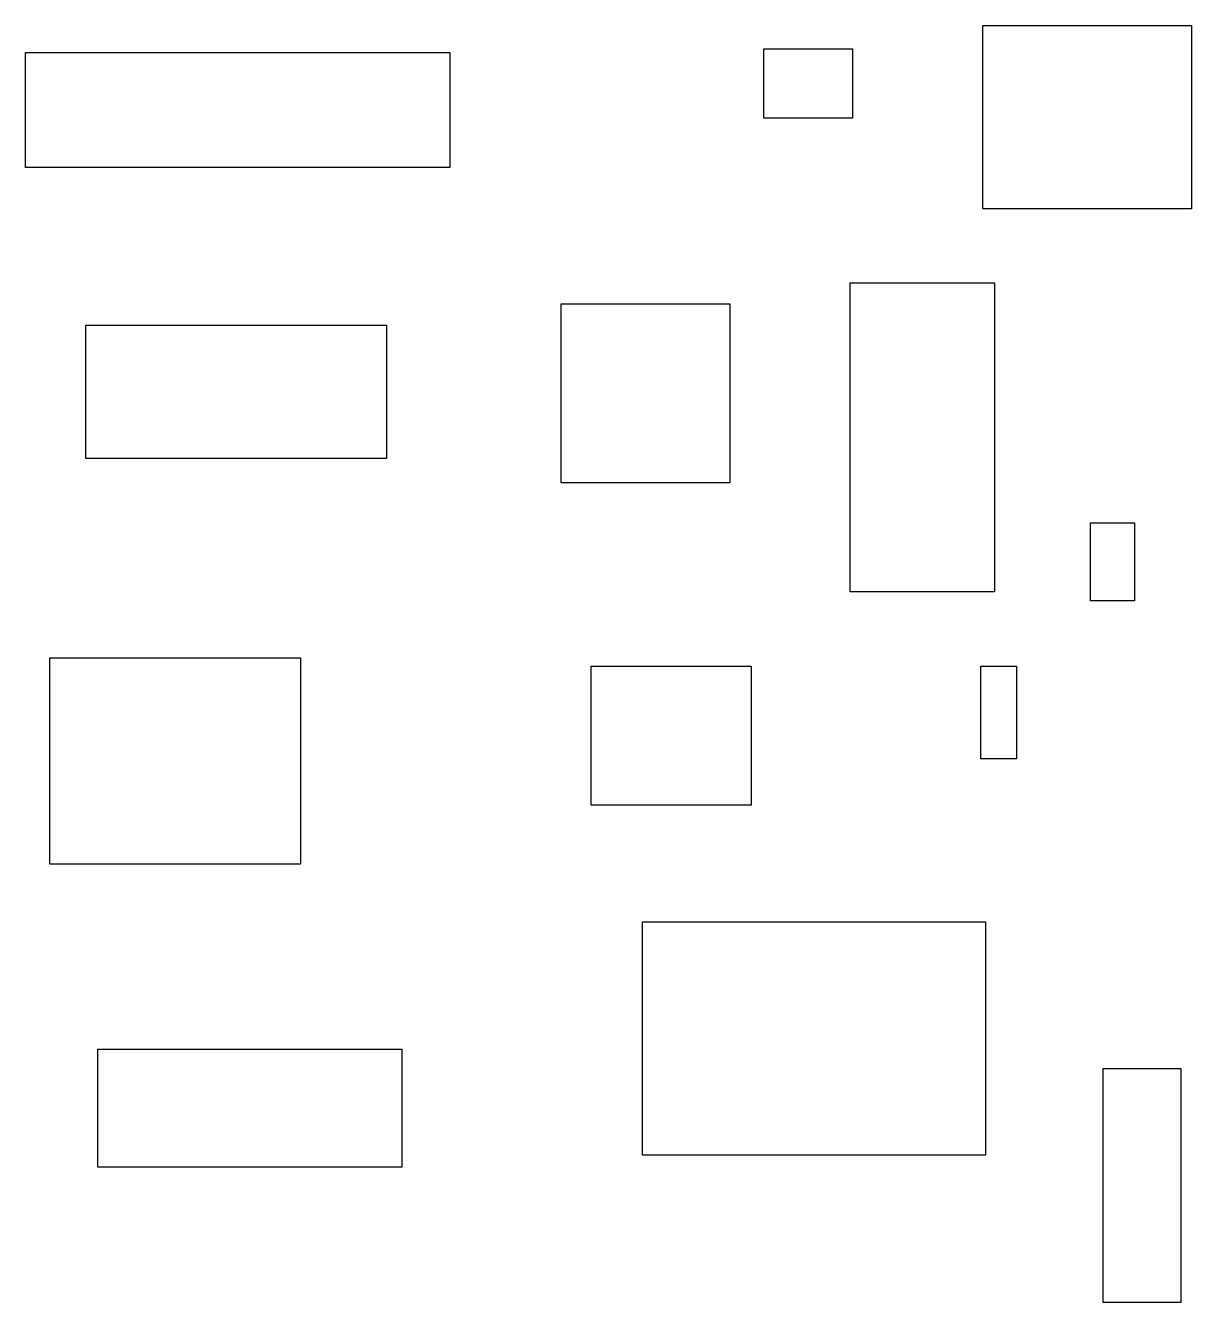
# Model space of a CAD drawing. Extents: x 4.1 to 30.3, y 1.2 to 29.8.
import ezdxf

# ---------------------------------------------------------------- set-up
doc = ezdxf.new("R2010")
doc.units = 0
doc.layers.add('Ebene_1', color=7, linetype='CONTINUOUS')

msp = doc.modelspace()

# ---------------------------------------------------------------- linework, layer by layer
at = {"layer": 'Ebene_1', "color": 7}
for points in [[(25.607885, 29.81287), (30.285339, 29.81287), (30.285339, 25.702386), (25.607885, 25.702386)], [(4.129665, 29.20737), (13.648223, 29.20737), (13.648223, 26.626375), (4.129665, 26.626375)], [(20.694197, 29.29315), (22.678572, 29.29315), (22.678572, 27.733998), (20.694197, 27.733998)], [(22.626717, 24.04538), (25.867077, 24.04538), (25.867077, 17.117446), (22.626717, 17.117446)], [(16.146006, 23.56995), (19.926426, 23.56995), (19.926426, 19.562615), (16.146006, 19.562615)], [(5.479823, 23.09448), (12.230573, 23.09448), (12.230573, 20.105959), (5.479823, 20.105959)], [(28.017487, 18.66257), (29.009675, 18.66257), (29.009675, 16.91443), (28.017487, 16.91443)], [(4.677455, 15.63876), (10.299851, 15.63876), (10.299851, 11.008552), (4.677455, 11.008552)], [(16.819941, 15.44977), (20.410715, 15.44977), (20.410715, 12.331467), (16.819941, 12.331467)], [(25.560638, 15.44977), (26.363837, 15.44977), (26.363837, 13.370901), (25.560638, 13.370901)], [(17.968719, 9.71408), (25.664574, 9.71408), (25.664574, 4.484169), (17.968719, 4.484169)], [(5.749843, 6.86142), (12.568101, 6.86142), (12.568101, 4.212504), (5.749843, 4.212504)], [(28.300966, 6.4256), (30.049106, 6.4256), (30.049106, 1.18118), (28.300966, 1.18118)]]:
    msp.add_lwpolyline(points, close=True, dxfattribs=at)

doc.saveas('drawing.dxf')
